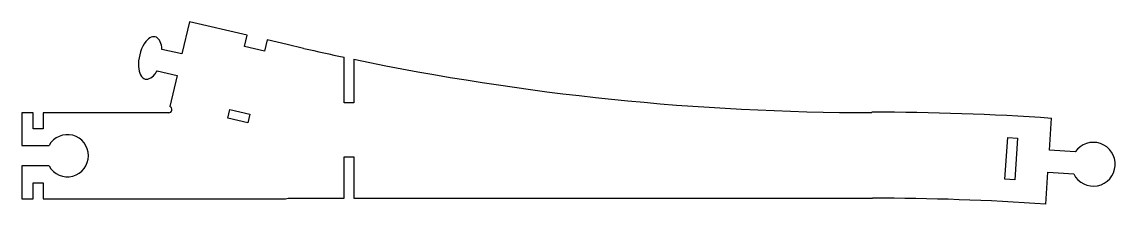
# Model space of a CAD drawing. Header units: millimetres. Extents: x -103 to 103, y -17 to 17.
import ezdxf

# ---------------------------------------------------------------- set-up
doc = ezdxf.new("R2010")
doc.units = ezdxf.units.MM
doc.layers.get('0').update_dxf_attribs({"linetype": 'CONTINUOUS'})

msp = doc.modelspace()

# ---------------------------------------------------------------- linework, layer by layer
for p, q in [((-71.47, 17.12), (-72.87, 11.09)), ((-60.61, 14.61), (-71.47, 17.12)), ((-61.1, 12.48), (-60.61, 14.61)), ((-57.35, 11.61), (-61.1, 12.48)), ((-56.86, 13.74), (-57.35, 11.61)), ((-53.04, 12.85), (-56.86, 13.74)), ((-49.96, 12.15), (-53.04, 12.85)), ((-72.87, 11.09), (-76.64, 11.96)), ((-42.36, 1.91), (-42.36, 10.48)), ((-40.51, 10.09), (-40.51, 1.91)), ((-77.57, 7.92), (-73.8, 7.05)), ((-73.8, 7.05), (-75.15, 1.21)), ((-100.86, 0.05), (-103.01, 0.05)), ((-103.01, 0.05), (-103.01, -6.1)), ((-100.86, -2.95), (-100.86, 0.05)), ((-75.35, 0.05), (-99.01, 0.05)), ((-99.01, 0.05), (-99.01, -2.95)), ((-64.21, -0.98), (-63.83, 0.64)), ((-63.83, 0.64), (-60.08, -0.22)), ((-40.51, 1.91), (-42.36, 1.91)), ((57.04, 0.15), (57.04, 0.09)), ((-60.46, -1.85), (-64.21, -0.98)), ((-60.08, -0.22), (-60.46, -1.85)), ((90.44, -6.98), (90.85, -0.99)), ((-99.01, -2.95), (-100.86, -2.95)), ((-103.01, -6.1), (-97.89, -6.1)), ((82.05, -12.42), (82.58, -4.59)), ((82.58, -4.59), (84.43, -4.72)), ((84.43, -4.72), (83.9, -12.55)), ((95.31, -7.31), (90.44, -6.98)), ((-97.89, -9.95), (-103.01, -9.95)), ((-103.01, -9.95), (-103.01, -16.1)), ((-42.36, -16), (-42.36, -8.24)), ((-42.36, -8.24), (-40.51, -8.24)), ((-40.51, -8.24), (-40.51, -16)), ((89.75, -17.11), (90.16, -11.12)), ((90.16, -11.12), (95.03, -11.45)), ((-100.86, -16.1), (-100.86, -13.1)), ((-100.86, -13.1), (-99.01, -13.1)), ((-99.01, -13.1), (-99.01, -16.1)), ((83.9, -12.55), (82.05, -12.42)), ((-103.01, -16.1), (-100.86, -16.1)), ((-99.01, -16.1), (-53.38, -16.1)), ((-53.38, -16.1), (-52.88, -16)), ((-52.88, -16), (-42.36, -16)), ((-40.51, -16), (57.11, -16))]:
    msp.add_line(p, q)
for centre, radius, start, end in [((57.11, 481.39), 481.3, 257.1468, 258.0729), ((57.11, 481.39), 481.3, 258.2979, 269.9911), ((-75.35, 0.65), 0.598, -90, 69.6576), ((57.11, -496.13), 496.28, 86.1021, 90.0087), ((-94.44, -8.02), 3.96, -150.8835, 150.8835), ((98.7, -9.62), 4.11, -153.5352, 145.7567), ((57.11, -496.13), 480.13, 86.1018, 90)]:
    msp.add_arc(centre, radius, start, end)
msp.add_open_spline([(-76.64, 11.96), (-76.7, 13.06), (-77.09, 13.92), (-77.68, 14.22), (-78.28, 14.53), (-79.06, 14.2), (-79.69, 13.41), (-80.48, 12.41), (-81.04, 10.7), (-81.06, 9.21), (-81.08, 7.91), (-80.69, 6.82), (-80.03, 6.47), (-79.42, 6.15), (-78.63, 6.48), (-77.99, 7.28), (-77.84, 7.47), (-77.7, 7.69), (-77.57, 7.92)], degree=3, knots=[-1.031681, -1.031681, -1.031681, -1.031681, -0.123482, -0.123482, -0.123482, 0.807408, 0.807408, 0.807408, 1.97809, 1.97809, 1.97809, 3.009669, 3.009669, 3.009669, 3.952405, 3.952405, 3.952405, 4.173274, 4.173274, 4.173274, 4.173274])

doc.saveas('drawing.dxf')
